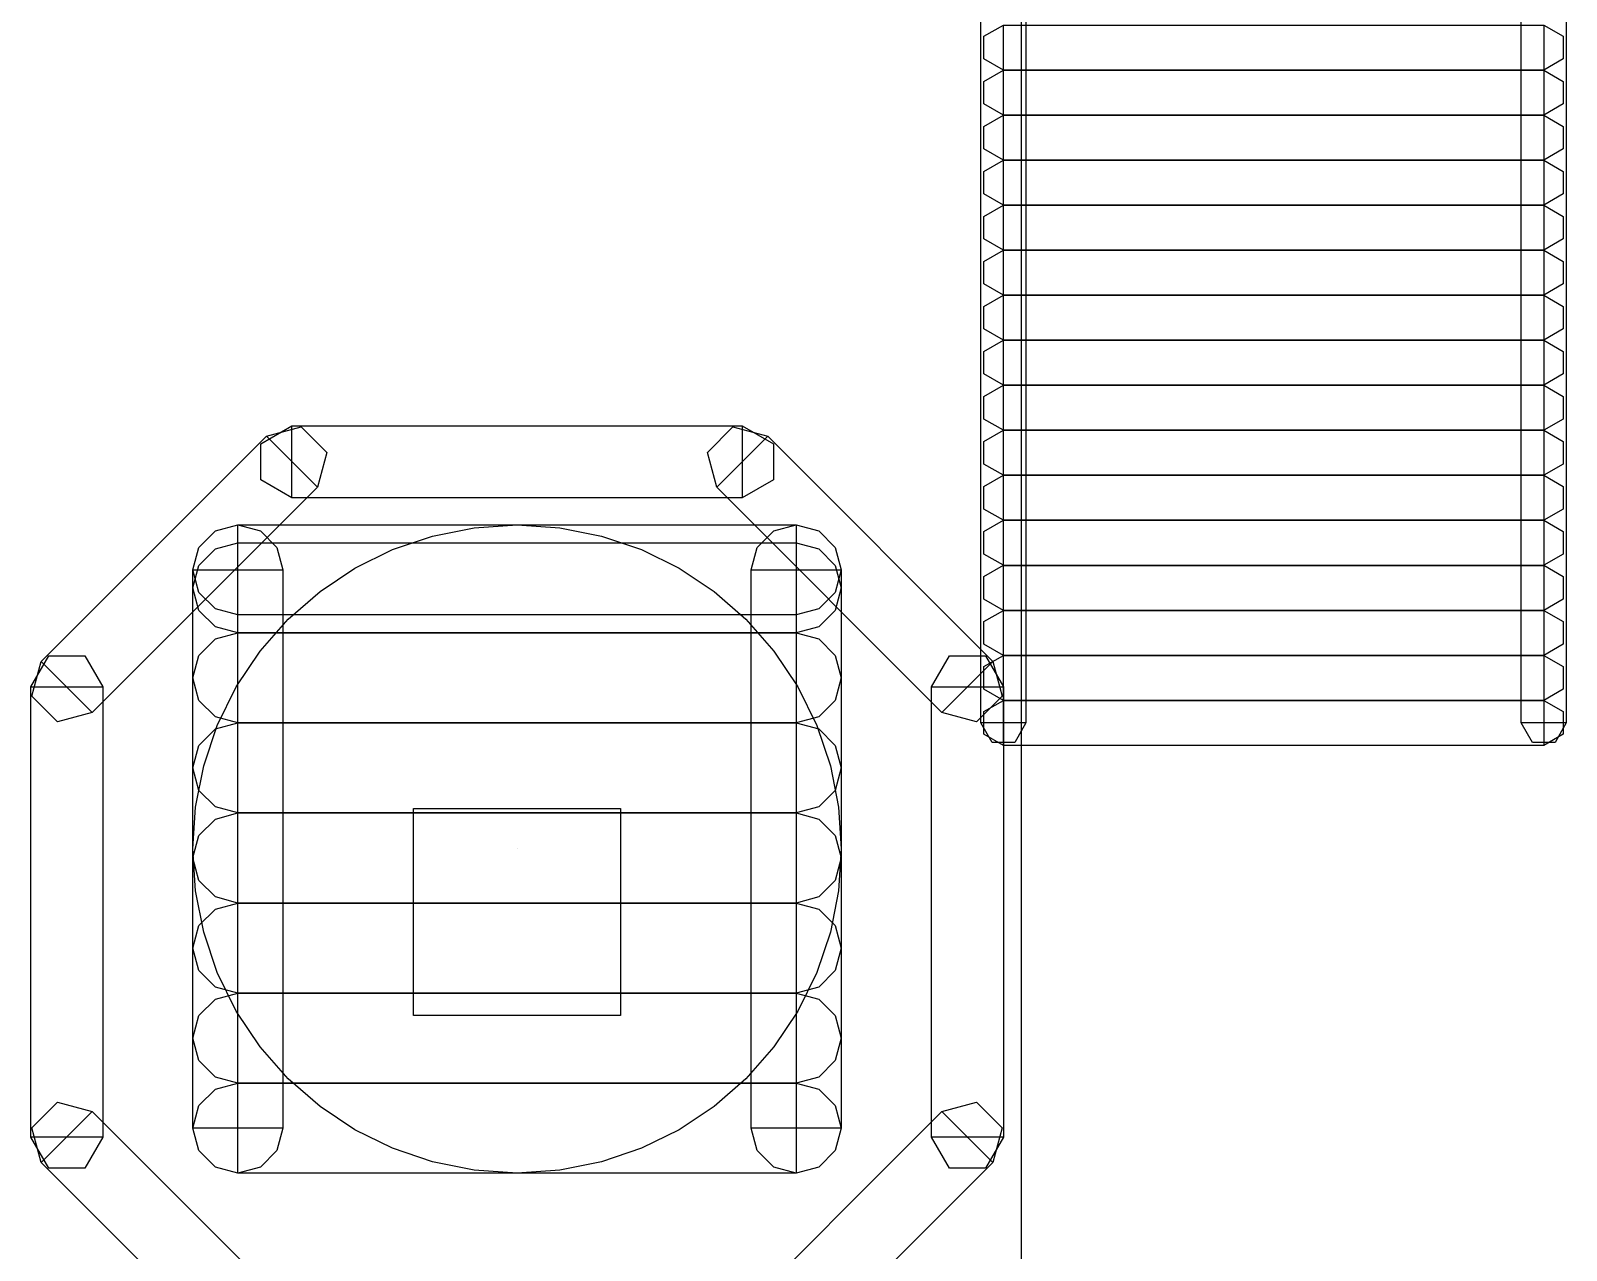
# Model space of a CAD drawing. Extents: x 92.4 to 147.7, y -28.8 to -5.5.
# Drawn here: x 135.671 to 140.002, y -18.761 to -15.321 of the extents above; entities that cross this region are included whole.
import ezdxf

# ---------------------------------------------------------------- set-up
doc = ezdxf.new("R2010")
doc.units = 0
doc.layers.add('LAYER_1', color=7, linetype='CONTINUOUS')

msp = doc.modelspace()

# ---------------------------------------------------------------- linework, layer by layer
at = {"layer": 'LAYER_1'}
for points in [[(138.4653, -28.8307), (138.4653, -5.4627)], [(137.0429, -18.5436), (136.9218, -18.5356), (136.8043, -18.512), (136.6918, -18.4736), (136.5857, -18.4211), (136.4872, -18.3554), (136.3977, -18.2772), (136.3185, -18.1873), (136.251, -18.0864), (136.1974, -17.9775), (136.1591, -17.864), (136.1361, -17.7474), (136.1285, -17.6293), (136.1361, -17.5111), (136.1591, -17.3945), (136.1974, -17.281), (136.251, -17.1721), (136.3185, -17.0712), (136.3977, -16.9813), (136.4872, -16.9031), (136.5857, -16.8374), (136.6918, -16.7849), (136.8043, -16.7465), (136.9218, -16.7229), (137.0429, -16.7149)], [(137.0429, -18.5436), (136.9218, -18.5356), (136.8043, -18.512), (136.6918, -18.4736), (136.5857, -18.4211), (136.4872, -18.3554), (136.3977, -18.2772), (136.3185, -18.1873), (136.251, -18.0864), (136.1974, -17.9775), (136.1591, -17.864), (136.1361, -17.7474), (136.1285, -17.6293), (136.1361, -17.5111), (136.1591, -17.3945), (136.1974, -17.281), (136.251, -17.1721), (136.3185, -17.0712), (136.3977, -16.9813), (136.4872, -16.9031), (136.5857, -16.8374), (136.6918, -16.7849), (136.8043, -16.7465), (136.9218, -16.7229), (137.0429, -16.7149)], [(137.0429, -16.7149), (137.164, -16.7229), (137.2814, -16.7465), (137.3939, -16.7849), (137.5, -16.8374), (137.5985, -16.9031), (137.688, -16.9813), (137.7672, -17.0712), (137.8347, -17.1721), (137.8883, -17.281), (137.9266, -17.3945), (137.9496, -17.5111), (137.9573, -17.6293), (137.9496, -17.7474), (137.9266, -17.864), (137.8883, -17.9775), (137.8347, -18.0864), (137.7672, -18.1873), (137.688, -18.2772), (137.5985, -18.3554), (137.5, -18.4211), (137.3939, -18.4736), (137.2814, -18.512), (137.164, -18.5356), (137.0429, -18.5436)], [(137.0429, -16.7149)], [(137.0429, -16.7149), (137.164, -16.7229), (137.2814, -16.7465), (137.3939, -16.7849), (137.5, -16.8374), (137.5985, -16.9031), (137.688, -16.9813), (137.7672, -17.0712), (137.8347, -17.1721), (137.8883, -17.281), (137.9266, -17.3945), (137.9496, -17.5111), (137.9573, -17.6293), (137.9496, -17.7474), (137.9266, -17.864), (137.8883, -17.9775), (137.8347, -18.0864), (137.7672, -18.1873), (137.688, -18.2772), (137.5985, -18.3554), (137.5, -18.4211), (137.3939, -18.4736), (137.2814, -18.512), (137.164, -18.5356), (137.0429, -18.5436)], [(137.0429, -16.7149)], [(137.0429, -17.6293), (137.0429, -17.6293), (137.0429, -17.6293), (137.0429, -17.6293), (137.0429, -17.6293), (137.0429, -17.6293), (137.0429, -17.6293)], [(137.0429, -17.6293), (137.0429, -17.6293), (137.0429, -17.6293), (137.0429, -17.6293), (137.0429, -17.6293), (137.0429, -17.6293), (137.0429, -17.6293)], [(137.0429, -17.6293), (137.0429, -17.6293), (137.0429, -17.6293), (137.0429, -17.6293), (137.0429, -17.6293), (137.0429, -17.6293), (137.0429, -17.6293)], [(137.0429, -17.6293), (137.0429, -17.6293), (137.0429, -17.6293), (137.0429, -17.6293), (137.0429, -17.6293), (137.0429, -17.6293), (137.0429, -17.6293)], [(137.0429, -18.0864)], [(137.0429, -18.0864)], [(137.0429, -18.5436)], [(137.0429, -18.5436)]]:
    msp.add_lwpolyline(points, dxfattribs=at)
at = {"layer": 'LAYER_1', "color": 53}
for points in [[(138.478, -17.2737), (138.351, -17.2737), (138.351, -7.1137), (138.478, -7.1137), (138.478, -17.2737)], [(139.875, -7.1137), (140.002, -7.1137), (140.002, -17.2737), (139.875, -17.2737), (139.875, -7.1137)], [(138.4145, -15.4321), (138.3595, -15.4004), (138.3595, -15.3369), (138.4145, -15.3051)], [(139.9385, -15.3052), (139.9385, -15.4322), (138.4145, -15.4322), (138.4145, -15.3052), (139.9385, -15.3052)], [(139.9385, -15.3051), (139.9934, -15.3369), (139.9934, -15.4004), (139.9385, -15.4321)], [(138.4145, -15.3369)], [(138.4145, -15.3686), (138.4145, -15.3686), (138.4145, -15.3686), (138.4145, -15.3686), (138.4145, -15.3686), (138.4145, -15.3686), (138.4145, -15.3686)], [(139.9385, -15.3686), (139.9385, -15.3686), (139.9385, -15.3686), (139.9385, -15.3686), (139.9385, -15.3686), (139.9385, -15.3686), (139.9385, -15.3686)], [(139.9385, -15.3687)], [(139.9385, -15.4004)], [(138.4145, -15.5591), (138.3595, -15.5274), (138.3595, -15.4639), (138.4145, -15.4321)], [(138.4145, -15.4321)], [(139.9385, -15.4322), (139.9385, -15.5592), (138.4145, -15.5592), (138.4145, -15.4322), (139.9385, -15.4322)], [(139.9385, -15.4321)], [(139.9385, -15.4321), (139.9934, -15.4639), (139.9934, -15.5274), (139.9385, -15.5591)], [(138.4145, -15.4639)], [(138.4145, -15.4956), (138.4145, -15.4956), (138.4145, -15.4956), (138.4145, -15.4956), (138.4145, -15.4956), (138.4145, -15.4956), (138.4145, -15.4956)], [(139.9385, -15.4956), (139.9385, -15.4956), (139.9385, -15.4956), (139.9385, -15.4956), (139.9385, -15.4956), (139.9385, -15.4956), (139.9385, -15.4956)], [(139.9385, -15.4957)], [(139.9385, -15.5274)], [(138.4145, -15.6862), (138.3594, -15.6544), (138.3594, -15.5909), (138.4145, -15.5591)], [(138.4145, -15.5591)], [(139.9385, -15.5592), (139.9385, -15.6862), (138.4145, -15.6862), (138.4145, -15.5592), (139.9385, -15.5592)], [(139.9385, -15.5591)], [(139.9385, -15.5591), (139.9935, -15.5909), (139.9935, -15.6544), (139.9385, -15.6862)], [(138.4145, -15.6226), (138.4144, -15.6226), (138.4144, -15.6227), (138.4145, -15.6227)], [(138.4145, -15.5909)], [(139.9385, -15.6227), (139.9385, -15.6227), (139.9385, -15.6227), (139.9385, -15.6226), (139.9385, -15.6226), (139.9385, -15.6226)], [(139.9385, -15.6227)], [(139.9385, -15.6545)], [(138.4145, -15.8131), (138.3595, -15.7814), (138.3595, -15.7179), (138.4145, -15.6861)], [(138.4145, -15.6861)], [(139.9385, -15.6862), (139.9385, -15.8132), (138.4145, -15.8132), (138.4145, -15.6862), (139.9385, -15.6862)], [(138.4145, -15.7179)], [(139.9385, -15.6861), (139.9934, -15.7179), (139.9934, -15.7814), (139.9385, -15.8131)], [(139.9385, -15.6862)], [(138.4145, -15.7496), (138.4145, -15.7496), (138.4145, -15.7496), (138.4145, -15.7496), (138.4145, -15.7496), (138.4145, -15.7496), (138.4145, -15.7496)], [(139.9385, -15.7496), (139.9385, -15.7496), (139.9385, -15.7496), (139.9385, -15.7496), (139.9385, -15.7496), (139.9385, -15.7496), (139.9385, -15.7496)], [(139.9385, -15.7497)], [(139.9385, -15.7814)], [(138.4145, -15.9401), (138.3595, -15.9084), (138.3595, -15.8449), (138.4145, -15.8131)], [(138.4145, -15.8131)], [(139.9385, -15.8132), (139.9385, -15.9402), (138.4145, -15.9402), (138.4145, -15.8132), (139.9385, -15.8132)], [(138.4145, -15.8449)], [(139.9385, -15.8131)], [(139.9385, -15.8131), (139.9934, -15.8449), (139.9934, -15.9084), (139.9385, -15.9401)], [(138.4145, -15.8766), (138.4145, -15.8766), (138.4145, -15.8766), (138.4145, -15.8766), (138.4145, -15.8766), (138.4145, -15.8766), (138.4145, -15.8766)], [(139.9385, -15.8766), (139.9385, -15.8766), (139.9385, -15.8766), (139.9385, -15.8766), (139.9385, -15.8766), (139.9385, -15.8766), (139.9385, -15.8766)], [(139.9385, -15.8767)], [(139.9385, -15.9084)], [(138.4145, -16.0672), (138.3594, -16.0354), (138.3594, -15.9719), (138.4145, -15.9401)], [(138.4145, -15.9401)], [(139.9385, -15.9402), (139.9385, -16.0672), (138.4145, -16.0672), (138.4145, -15.9402), (139.9385, -15.9402)], [(138.4145, -15.9719)], [(139.9385, -15.9401)], [(139.9385, -15.9401), (139.9935, -15.9719), (139.9935, -16.0354), (139.9385, -16.0672)], [(138.4145, -16.0036), (138.4144, -16.0036), (138.4144, -16.0037), (138.4145, -16.0037)], [(139.9385, -16.0037), (139.9385, -16.0037), (139.9385, -16.0037), (139.9385, -16.0036), (139.9385, -16.0036), (139.9385, -16.0036)], [(139.9385, -16.0037)], [(139.9385, -16.0355)], [(138.4145, -16.1941), (138.3595, -16.1624), (138.3595, -16.0989), (138.4145, -16.0671)], [(138.4145, -16.0671)], [(139.9385, -16.0672), (139.9385, -16.1942), (138.4145, -16.1942), (138.4145, -16.0672), (139.9385, -16.0672)], [(138.4145, -16.0989)], [(139.9385, -16.0671), (139.9934, -16.0989), (139.9934, -16.1624), (139.9385, -16.1941)], [(139.9385, -16.0672)], [(138.4145, -16.1306), (138.4145, -16.1306), (138.4145, -16.1306), (138.4145, -16.1306), (138.4145, -16.1306), (138.4145, -16.1306), (138.4145, -16.1306)], [(139.9385, -16.1306), (139.9385, -16.1306), (139.9385, -16.1306), (139.9385, -16.1306), (139.9385, -16.1306), (139.9385, -16.1306), (139.9385, -16.1306)], [(139.9385, -16.1307)], [(138.4145, -16.3212), (138.3594, -16.2894), (138.3594, -16.2259), (138.4145, -16.1941)], [(138.4145, -16.1941)], [(139.9385, -16.1942), (139.9385, -16.3212), (138.4145, -16.3212), (138.4145, -16.1942), (139.9385, -16.1942)], [(139.9385, -16.1624)], [(139.9385, -16.1941)], [(139.9385, -16.1941), (139.9935, -16.2259), (139.9935, -16.2894), (139.9385, -16.3212)], [(138.4145, -16.2259)], [(138.4145, -16.2576), (138.4144, -16.2576), (138.4144, -16.2577), (138.4145, -16.2577)], [(139.9385, -16.2577), (139.9385, -16.2577), (139.9385, -16.2577), (139.9385, -16.2576), (139.9385, -16.2576), (139.9385, -16.2576)], [(139.9385, -16.2577)], [(138.4145, -16.4482), (138.3594, -16.4164), (138.3594, -16.3529), (138.4145, -16.3211)], [(138.4145, -16.3211)], [(139.9385, -16.3212), (139.9385, -16.4482), (138.4145, -16.4482), (138.4145, -16.3212), (139.9385, -16.3212)], [(139.9385, -16.2895)], [(139.9385, -16.3211), (139.9935, -16.3529), (139.9935, -16.4164), (139.9385, -16.4482)], [(139.9385, -16.3212)], [(138.4145, -16.3529)], [(138.4145, -16.3846), (138.4144, -16.3846), (138.4144, -16.3847), (138.4145, -16.3847)], [(139.9385, -16.3847), (139.9385, -16.3847), (139.9385, -16.3847), (139.9385, -16.3846), (139.9385, -16.3846), (139.9385, -16.3846)], [(139.9385, -16.3847)], [(136.4079, -16.6387), (136.3199, -16.5879), (136.3199, -16.4863), (136.4079, -16.4355)], [(136.336, -16.4652), (136.4341, -16.4389), (136.506, -16.5108), (136.4797, -16.6089)], [(137.6779, -16.4355), (137.6779, -16.6387), (136.4079, -16.6387), (136.4079, -16.4355), (137.6779, -16.4355)], [(136.4079, -16.4355)], [(137.606, -16.6089), (137.5797, -16.5108), (137.6516, -16.4389), (137.7497, -16.4652)], [(137.6779, -16.4355), (137.7658, -16.4863), (137.7658, -16.5879), (137.6779, -16.6387)], [(138.4145, -16.5751), (138.3595, -16.5434), (138.3595, -16.4799), (138.4145, -16.4481)], [(138.4145, -16.4481)], [(139.9385, -16.4482), (139.9385, -16.5752), (138.4145, -16.5752), (138.4145, -16.4482), (139.9385, -16.4482)], [(139.9385, -16.4165)], [(139.9385, -16.4481), (139.9934, -16.4799), (139.9934, -16.5434), (139.9385, -16.5751)], [(139.9385, -16.4482)], [(136.336, -16.4652), (136.4797, -16.6089), (135.8447, -17.2439), (135.701, -17.1002), (136.336, -16.4652)], [(136.4079, -16.4863)], [(138.3847, -17.1002), (138.241, -17.2439), (137.606, -16.6089), (137.7497, -16.4652), (138.3847, -17.1002)], [(137.7497, -16.4652)], [(138.4145, -16.4799)], [(136.4078, -16.537), (136.4078, -16.5371), (136.4078, -16.5371), (136.4078, -16.5371), (136.4079, -16.5371)], [(136.4079, -16.5371)], [(136.4079, -16.5371), (136.4079, -16.5371), (136.4079, -16.5371), (136.4079, -16.5371), (136.4079, -16.5371), (136.4079, -16.5371), (136.4079, -16.5371)], [(137.6778, -16.5371), (137.6779, -16.5371), (137.6779, -16.5371), (137.6779, -16.5371), (137.6779, -16.537)], [(137.6779, -16.5371)], [(137.6779, -16.5371), (137.6779, -16.5371), (137.6779, -16.5371), (137.6779, -16.5371), (137.6779, -16.5371), (137.6779, -16.5371), (137.6779, -16.5371)], [(137.7138, -16.5012)], [(138.4145, -16.5116), (138.4145, -16.5116), (138.4145, -16.5116), (138.4145, -16.5116), (138.4145, -16.5116), (138.4145, -16.5116), (138.4145, -16.5116)], [(139.9385, -16.5116), (139.9385, -16.5116), (139.9385, -16.5116), (139.9385, -16.5116), (139.9385, -16.5116), (139.9385, -16.5116), (139.9385, -16.5116)], [(139.9385, -16.5117)], [(136.4438, -16.573)], [(138.4145, -16.7022), (138.3594, -16.6704), (138.3594, -16.6069), (138.4145, -16.5751)], [(138.4145, -16.5751)], [(139.9385, -16.5752), (139.9385, -16.7022), (138.4145, -16.7022), (138.4145, -16.5752), (139.9385, -16.5752)], [(139.9385, -16.5434)], [(139.9385, -16.5751)], [(139.9385, -16.5751), (139.9935, -16.6069), (139.9935, -16.6704), (139.9385, -16.7022)], [(136.4797, -16.6089)], [(137.6779, -16.5879)], [(138.4145, -16.6069)], [(137.6779, -16.6387)], [(138.4145, -16.6386), (138.4144, -16.6386), (138.4144, -16.6387), (138.4145, -16.6387)], [(139.9385, -16.6387), (139.9385, -16.6387), (139.9385, -16.6387), (139.9385, -16.6386), (139.9385, -16.6386), (139.9385, -16.6386)], [(139.9385, -16.6387)], [(139.9385, -16.6705)], [(138.4145, -16.8291), (138.3595, -16.7974), (138.3595, -16.7339), (138.4145, -16.7021)], [(138.4145, -16.7021)], [(139.9385, -16.7022), (139.9385, -16.8292), (138.4145, -16.8292), (138.4145, -16.7022), (139.9385, -16.7022)], [(139.9385, -16.7021), (139.9934, -16.7339), (139.9934, -16.7974), (139.9385, -16.8291)], [(139.9385, -16.7022)], [(138.4145, -16.7339)], [(138.4145, -16.7656), (138.4145, -16.7656), (138.4145, -16.7656), (138.4145, -16.7656), (138.4145, -16.7656), (138.4145, -16.7656), (138.4145, -16.7656)], [(139.9385, -16.7656), (139.9385, -16.7656), (139.9385, -16.7656), (139.9385, -16.7656), (139.9385, -16.7656), (139.9385, -16.7656), (139.9385, -16.7656)], [(139.9385, -16.7657)], [(139.9385, -16.7974)], [(138.4145, -16.9562), (138.3594, -16.9244), (138.3594, -16.8609), (138.4145, -16.8291)], [(138.4145, -16.8291)], [(139.9385, -16.8292), (139.9385, -16.9562), (138.4145, -16.9562), (138.4145, -16.8292), (139.9385, -16.8292)], [(139.9385, -16.8291)], [(139.9385, -16.8291), (139.9935, -16.8609), (139.9935, -16.9244), (139.9385, -16.9562)], [(138.4145, -16.8609)], [(138.4145, -16.8926), (138.4144, -16.8926), (138.4144, -16.8927), (138.4145, -16.8927)], [(139.9385, -16.8927), (139.9385, -16.8927), (139.9385, -16.8927), (139.9385, -16.8926), (139.9385, -16.8926), (139.9385, -16.8926)], [(139.9385, -16.8927)], [(139.9385, -16.9245)], [(138.4145, -17.0832), (138.3594, -17.0514), (138.3594, -16.9879), (138.4145, -16.9561)], [(138.4145, -16.9561)], [(139.9385, -16.9562), (139.9385, -17.0832), (138.4145, -17.0832), (138.4145, -16.9562), (139.9385, -16.9562)], [(139.9385, -16.9561), (139.9935, -16.9879), (139.9935, -17.0514), (139.9385, -17.0832)], [(139.9385, -16.9562)], [(138.4145, -17.0196), (138.4144, -17.0196), (138.4144, -17.0197), (138.4145, -17.0197)], [(138.4145, -16.9879)], [(139.9385, -17.0197), (139.9385, -17.0197), (139.9385, -17.0197), (139.9385, -17.0196), (139.9385, -17.0196), (139.9385, -17.0196)], [(139.9385, -17.0197)], [(139.9385, -17.0515)], [(135.6713, -17.1721), (135.7221, -17.0841), (135.8237, -17.0841), (135.8745, -17.1721)], [(135.8447, -17.2439), (135.7466, -17.2702), (135.6747, -17.1983), (135.701, -17.1002)], [(135.701, -17.1002)], [(138.2113, -17.1721), (138.2621, -17.0841), (138.3637, -17.0841), (138.4145, -17.1721)], [(138.3847, -17.1002), (138.411, -17.1983), (138.3391, -17.2702), (138.241, -17.2439)], [(138.4145, -17.2101), (138.3595, -17.1784), (138.3595, -17.1149), (138.4145, -17.0831)], [(138.4145, -17.0831)], [(139.9385, -17.0832), (139.9385, -17.2102), (138.4145, -17.2102), (138.4145, -17.0832), (139.9385, -17.0832)], [(139.9385, -17.0831), (139.9934, -17.1149), (139.9934, -17.1784), (139.9385, -17.2101)], [(139.9385, -17.0832)], [(135.737, -17.1362)], [(138.4145, -17.1149)], [(138.4145, -17.1466), (138.4145, -17.1466), (138.4145, -17.1466), (138.4145, -17.1466), (138.4145, -17.1466), (138.4145, -17.1466), (138.4145, -17.1466)], [(139.9385, -17.1466), (139.9385, -17.1466), (139.9385, -17.1466), (139.9385, -17.1466), (139.9385, -17.1466), (139.9385, -17.1466), (139.9385, -17.1466)], [(139.9385, -17.1467)], [(135.8745, -18.4421), (135.6713, -18.4421), (135.6713, -17.1721), (135.8745, -17.1721), (135.8745, -18.4421)], [(135.7729, -17.1721), (135.7729, -17.172), (135.7729, -17.172), (135.7729, -17.172), (135.7728, -17.172)], [(135.7729, -17.1721), (135.7729, -17.1721), (135.7729, -17.1721), (135.7729, -17.1721), (135.7729, -17.1721), (135.7729, -17.1721), (135.7729, -17.1721)], [(135.8237, -17.1721)], [(135.8745, -17.1721)], [(138.2113, -17.1721), (138.4145, -17.1721), (138.4145, -18.4421), (138.2113, -18.4421), (138.2113, -17.1721)], [(138.3129, -17.172), (138.3128, -17.172), (138.3128, -17.172), (138.3128, -17.172), (138.3128, -17.1721)], [(138.3129, -17.1721)], [(138.3129, -17.1721), (138.3129, -17.1721), (138.3129, -17.1721), (138.3129, -17.1721), (138.3129, -17.1721), (138.3129, -17.1721), (138.3129, -17.1721)], [(138.3129, -17.1721)], [(138.3637, -17.1721)], [(138.4145, -17.1721)], [(139.9385, -17.1784)], [(138.277, -17.208)], [(138.4145, -17.3372), (138.3594, -17.3054), (138.3594, -17.2419), (138.4145, -17.2101)], [(138.4145, -17.2101)], [(139.9385, -17.2102), (139.9385, -17.3372), (138.4145, -17.3372), (138.4145, -17.2102), (139.9385, -17.2102)], [(139.9385, -17.2101), (139.9935, -17.2419), (139.9935, -17.3054), (139.9385, -17.3372)], [(139.9385, -17.2101)], [(138.241, -17.2439)], [(138.351, -17.2737)], [(138.478, -17.2737), (138.4463, -17.3286), (138.3828, -17.3286), (138.351, -17.2737)], [(138.3828, -17.2737)], [(138.4145, -17.2736), (138.4144, -17.2736), (138.4144, -17.2737), (138.4145, -17.2737)], [(138.4145, -17.2419)], [(138.4145, -17.2737)], [(138.4145, -17.2737), (138.4145, -17.2737), (138.4145, -17.2737), (138.4145, -17.2737), (138.4145, -17.2737), (138.4145, -17.2737), (138.4145, -17.2737)], [(139.8749, -17.2737)], [(140.002, -17.2737), (139.9702, -17.3287), (139.9067, -17.3287), (139.8749, -17.2737)], [(139.9067, -17.2737)], [(139.9384, -17.2737), (139.9384, -17.2737), (139.9384, -17.2737), (139.9385, -17.2737), (139.9385, -17.2737), (139.9385, -17.2737)], [(139.9385, -17.2737), (139.9385, -17.2737), (139.9385, -17.2737), (139.9385, -17.2736), (139.9385, -17.2736), (139.9385, -17.2736)], [(139.9385, -17.2737)], [(139.9385, -17.3055)], [(139.9385, -17.3372)], [(135.701, -18.5139), (135.6747, -18.4158), (135.7466, -18.3439), (135.8447, -18.3702)], [(138.241, -18.3702), (138.3391, -18.3439), (138.411, -18.4158), (138.3847, -18.5139)], [(136.4797, -19.0052), (136.336, -19.1489), (135.701, -18.5139), (135.8447, -18.3702), (136.4797, -19.0052)], [(135.8447, -18.3702)], [(138.241, -18.3702), (138.3847, -18.5139), (137.7497, -19.1489), (137.606, -19.0052), (138.241, -18.3702)], [(135.6713, -18.4421)], [(135.8745, -18.4421), (135.8237, -18.53), (135.7221, -18.53), (135.6713, -18.4421)], [(135.7221, -18.4421)], [(135.7728, -18.4421), (135.7729, -18.4421), (135.7729, -18.4421), (135.7729, -18.4421), (135.7729, -18.442)], [(135.7729, -18.4421)], [(135.7729, -18.4421), (135.7729, -18.4421), (135.7729, -18.4421), (135.7729, -18.4421), (135.7729, -18.4421), (135.7729, -18.4421), (135.7729, -18.4421)], [(135.8088, -18.4062)], [(138.2113, -18.4421)], [(138.4145, -18.4421), (138.3637, -18.53), (138.2621, -18.53), (138.2113, -18.4421)], [(138.2621, -18.4421)], [(138.3128, -18.442), (138.3128, -18.4421), (138.3128, -18.4421), (138.3128, -18.4421), (138.3129, -18.4421)], [(138.3129, -18.4421), (138.3129, -18.4421), (138.3129, -18.4421), (138.3129, -18.4421), (138.3129, -18.4421), (138.3129, -18.4421), (138.3129, -18.4421)], [(138.3129, -18.4421)], [(138.3488, -18.478)], [(138.3847, -18.5139)]]:
    msp.add_lwpolyline(points, dxfattribs=at)
at = {"layer": 'LAYER_1', "color": 82}
for points in [[(136.1285, -16.8419), (136.1455, -16.7784), (136.192, -16.7319), (136.2555, -16.7149), (136.319, -16.7319), (136.3655, -16.7784), (136.3825, -16.8419)], [(136.2555, -16.9689), (136.192, -16.9519), (136.1455, -16.9054), (136.1285, -16.8419), (136.1455, -16.7784), (136.192, -16.7319), (136.2555, -16.7149)], [(136.2555, -16.9689), (136.192, -16.9519), (136.1455, -16.9054), (136.1285, -16.8419), (136.1455, -16.7784), (136.192, -16.7319), (136.2555, -16.7149)], [(136.1285, -16.8419), (136.1455, -16.7784), (136.192, -16.7319), (136.2555, -16.7149), (136.319, -16.7319), (136.3655, -16.7784), (136.3825, -16.8419)], [(136.2555, -16.9689), (136.2555, -16.7149), (137.8303, -16.7149), (137.8303, -16.9689), (136.2555, -16.9689)], [(136.2555, -16.7149)], [(137.8303, -16.7149), (137.8303, -16.9689), (136.2555, -16.9689), (136.2555, -16.7149), (137.8303, -16.7149)], [(136.2555, -16.7149)], [(137.7033, -16.8419), (137.7203, -16.7784), (137.7668, -16.7319), (137.8303, -16.7149), (137.8938, -16.7319), (137.9403, -16.7784), (137.9573, -16.8419)], [(137.7033, -16.8419), (137.7203, -16.7784), (137.7668, -16.7319), (137.8303, -16.7149), (137.8938, -16.7319), (137.9403, -16.7784), (137.9573, -16.8419)], [(137.8303, -16.7149), (137.8937, -16.7319), (137.9402, -16.7784), (137.9572, -16.8419), (137.9402, -16.9054), (137.8937, -16.9519), (137.8303, -16.9689)], [(137.8303, -16.7149), (137.8937, -16.7319), (137.9402, -16.7784), (137.9572, -16.8419), (137.9402, -16.9054), (137.8937, -16.9519), (137.8303, -16.9689)], [(136.2555, -17.0197), (136.192, -17.0027), (136.1455, -16.9562), (136.1285, -16.8927), (136.1455, -16.8292), (136.192, -16.7827), (136.2555, -16.7657)], [(136.2555, -17.0197), (136.192, -17.0027), (136.1455, -16.9562), (136.1285, -16.8927), (136.1455, -16.8292), (136.192, -16.7827), (136.2555, -16.7657)], [(136.2555, -17.0197), (136.2555, -16.7657), (137.8303, -16.7657), (137.8303, -17.0197), (136.2555, -17.0197)], [(136.2555, -16.7657)], [(136.2555, -17.0197), (136.2555, -16.7657), (137.8303, -16.7657), (137.8303, -17.0197), (136.2555, -17.0197)], [(136.2555, -16.7657)], [(136.2555, -16.7784)], [(136.2555, -16.7784)], [(137.8303, -16.7657), (137.8937, -16.7827), (137.9402, -16.8292), (137.9572, -16.8927), (137.9402, -16.9562), (137.8937, -17.0027), (137.8303, -17.0197)], [(137.8303, -16.7657), (137.8937, -16.7827), (137.9402, -16.8292), (137.9572, -16.8927), (137.9402, -16.9562), (137.8937, -17.0027), (137.8303, -17.0197)], [(136.3825, -18.4167), (136.1285, -18.4167), (136.1285, -16.8419), (136.3825, -16.8419), (136.3825, -18.4167)], [(136.1285, -16.8419), (136.3825, -16.8419), (136.3825, -18.4167), (136.1285, -18.4167), (136.1285, -16.8419)], [(136.2555, -16.8292)], [(136.2555, -16.8292)], [(136.2555, -16.8419), (136.2555, -16.8419), (136.2555, -16.8419), (136.2555, -16.8419), (136.2555, -16.8419), (136.2555, -16.8419), (136.2555, -16.8419)], [(136.2555, -16.8419)], [(136.2555, -16.8419), (136.2555, -16.8419), (136.2555, -16.8419), (136.2555, -16.8419), (136.2555, -16.8419), (136.2555, -16.8419), (136.2555, -16.8419)], [(136.2555, -16.8419), (136.2555, -16.8419), (136.2555, -16.8419), (136.2555, -16.8419), (136.2555, -16.8419), (136.2555, -16.8419), (136.2555, -16.8419)], [(136.2555, -16.8419)], [(136.2555, -16.8419), (136.2555, -16.8419), (136.2555, -16.8419), (136.2555, -16.8419), (136.2555, -16.8419), (136.2555, -16.8419), (136.2555, -16.8419)], [(136.319, -16.8419)], [(136.319, -16.8419)], [(136.3825, -16.8419)], [(136.3825, -16.8419)], [(137.7033, -16.8419), (137.9573, -16.8419), (137.9573, -18.4167), (137.7033, -18.4167), (137.7033, -16.8419)], [(137.9573, -18.4167), (137.7033, -18.4167), (137.7033, -16.8419), (137.9573, -16.8419), (137.9573, -18.4167)], [(137.8303, -16.8419), (137.8303, -16.8419), (137.8303, -16.8419), (137.8303, -16.8419), (137.8303, -16.8419), (137.8303, -16.8419), (137.8303, -16.8419)], [(137.8303, -16.8419)], [(137.8303, -16.8419), (137.8303, -16.8419), (137.8303, -16.8419), (137.8303, -16.8419), (137.8303, -16.8419), (137.8303, -16.8419), (137.8303, -16.8419)], [(137.8303, -16.8419), (137.8303, -16.8419), (137.8303, -16.8419), (137.8303, -16.8419), (137.8303, -16.8419), (137.8303, -16.8419), (137.8303, -16.8419)], [(137.8303, -16.8419)], [(137.8303, -16.8419), (137.8303, -16.8419), (137.8303, -16.8419), (137.8303, -16.8419), (137.8303, -16.8419), (137.8303, -16.8419), (137.8303, -16.8419)], [(137.8938, -16.8419)], [(137.8938, -16.8419)], [(137.9573, -16.8419)], [(137.9573, -16.8419)], [(136.2555, -16.8927)], [(136.2555, -16.8927), (136.2555, -16.8927), (136.2555, -16.8927), (136.2555, -16.8927), (136.2555, -16.8927), (136.2555, -16.8927), (136.2555, -16.8927)], [(136.2555, -16.8927)], [(136.2555, -16.8927), (136.2555, -16.8927), (136.2555, -16.8927), (136.2555, -16.8927), (136.2555, -16.8927), (136.2555, -16.8927), (136.2555, -16.8927)], [(137.8303, -16.8927), (137.8303, -16.8927), (137.8303, -16.8927), (137.8303, -16.8927), (137.8303, -16.8927), (137.8303, -16.8927), (137.8303, -16.8927)], [(137.8303, -16.8927), (137.8303, -16.8927), (137.8303, -16.8927), (137.8303, -16.8927), (137.8303, -16.8927), (137.8303, -16.8927), (137.8303, -16.8927)], [(137.8303, -16.9054)], [(137.8303, -16.9054)], [(137.8303, -16.9562)], [(137.8303, -16.9562)], [(137.8303, -16.9689)], [(137.8303, -16.9689)], [(136.2555, -17.2737), (136.192, -17.2567), (136.1455, -17.2102), (136.1285, -17.1467), (136.1455, -17.0832), (136.192, -17.0367), (136.2555, -17.0197)], [(136.2555, -17.2737), (136.192, -17.2567), (136.1455, -17.2102), (136.1285, -17.1467), (136.1455, -17.0832), (136.192, -17.0367), (136.2555, -17.0197)], [(136.2555, -17.2737), (136.2555, -17.0197), (137.8303, -17.0197), (137.8303, -17.2737), (136.2555, -17.2737)], [(136.2555, -17.0197)], [(136.2555, -17.2737), (136.2555, -17.0197), (137.8303, -17.0197), (137.8303, -17.2737), (136.2555, -17.2737)], [(136.2555, -17.0197)], [(137.8303, -17.0197), (137.8937, -17.0367), (137.9402, -17.0832), (137.9572, -17.1467), (137.9402, -17.2102), (137.8937, -17.2567), (137.8303, -17.2737)], [(137.8303, -17.0197)], [(137.8303, -17.0197), (137.8937, -17.0367), (137.9402, -17.0832), (137.9572, -17.1467), (137.9402, -17.2102), (137.8937, -17.2567), (137.8303, -17.2737)], [(137.8303, -17.0197)], [(136.2555, -17.0832)], [(136.2555, -17.0832)], [(136.2555, -17.1467)], [(136.2555, -17.1467), (136.2555, -17.1467), (136.2555, -17.1467), (136.2555, -17.1467), (136.2555, -17.1467), (136.2555, -17.1467), (136.2555, -17.1467)], [(136.2555, -17.1467)], [(136.2555, -17.1467), (136.2555, -17.1467), (136.2555, -17.1467), (136.2555, -17.1467), (136.2555, -17.1467), (136.2555, -17.1467), (136.2555, -17.1467)], [(137.8303, -17.1467), (137.8303, -17.1467), (137.8303, -17.1467), (137.8303, -17.1467), (137.8303, -17.1467), (137.8303, -17.1467), (137.8303, -17.1467)], [(137.8303, -17.1467), (137.8303, -17.1467), (137.8303, -17.1467), (137.8303, -17.1467), (137.8303, -17.1467), (137.8303, -17.1467), (137.8303, -17.1467)], [(137.8303, -17.2102)], [(137.8303, -17.2102)], [(136.2555, -17.5277), (136.192, -17.5107), (136.1455, -17.4642), (136.1285, -17.4007), (136.1455, -17.3372), (136.192, -17.2907), (136.2555, -17.2737)], [(136.2555, -17.5277), (136.192, -17.5107), (136.1455, -17.4642), (136.1285, -17.4007), (136.1455, -17.3372), (136.192, -17.2907), (136.2555, -17.2737)], [(136.2555, -17.5277), (136.2555, -17.2737), (137.8303, -17.2737), (137.8303, -17.5277), (136.2555, -17.5277)], [(136.2555, -17.2737)], [(136.2555, -17.5277), (136.2555, -17.2737), (137.8303, -17.2737), (137.8303, -17.5277), (136.2555, -17.5277)], [(136.2555, -17.2737)], [(137.8303, -17.2737), (137.8937, -17.2907), (137.9402, -17.3372), (137.9572, -17.4007), (137.9402, -17.4642), (137.8937, -17.5107), (137.8303, -17.5277)], [(137.8303, -17.2737)], [(137.8303, -17.2737), (137.8937, -17.2907), (137.9402, -17.3372), (137.9572, -17.4007), (137.9402, -17.4642), (137.8937, -17.5107), (137.8303, -17.5277)], [(137.8303, -17.2737)], [(136.2555, -17.3372)], [(136.2555, -17.3372)], [(136.2555, -17.4007)], [(136.2555, -17.4007), (136.2555, -17.4007), (136.2555, -17.4007), (136.2555, -17.4007), (136.2555, -17.4007), (136.2555, -17.4007), (136.2555, -17.4007)], [(136.2555, -17.4007)], [(136.2555, -17.4007), (136.2555, -17.4007), (136.2555, -17.4007), (136.2555, -17.4007), (136.2555, -17.4007), (136.2555, -17.4007), (136.2555, -17.4007)], [(137.8303, -17.4007), (137.8303, -17.4007), (137.8303, -17.4007), (137.8303, -17.4007), (137.8303, -17.4007), (137.8303, -17.4007), (137.8303, -17.4007)], [(137.8303, -17.4007), (137.8303, -17.4007), (137.8303, -17.4007), (137.8303, -17.4007), (137.8303, -17.4007), (137.8303, -17.4007), (137.8303, -17.4007)], [(137.8303, -17.4642)], [(137.8303, -17.4642)], [(136.2555, -17.7817), (136.192, -17.7647), (136.1455, -17.7182), (136.1285, -17.6547), (136.1455, -17.5912), (136.192, -17.5447), (136.2555, -17.5277)], [(136.2555, -17.7817), (136.192, -17.7647), (136.1455, -17.7182), (136.1285, -17.6547), (136.1455, -17.5912), (136.192, -17.5447), (136.2555, -17.5277)], [(136.2555, -17.7817), (136.2555, -17.5277), (137.8303, -17.5277), (137.8303, -17.7817), (136.2555, -17.7817)], [(136.2555, -17.5277)], [(136.2555, -17.7817), (136.2555, -17.5277), (137.8303, -17.5277), (137.8303, -17.7817), (136.2555, -17.7817)], [(136.2555, -17.5277)], [(137.8303, -17.5277), (137.8937, -17.5447), (137.9402, -17.5912), (137.9572, -17.6547), (137.9402, -17.7182), (137.8937, -17.7647), (137.8303, -17.7817)], [(137.8303, -17.5277)], [(137.8303, -17.5277), (137.8937, -17.5447), (137.9402, -17.5912), (137.9572, -17.6547), (137.9402, -17.7182), (137.8937, -17.7647), (137.8303, -17.7817)], [(137.8303, -17.5277)], [(136.2555, -17.5912)], [(136.2555, -17.5912)], [(136.2555, -17.6547)], [(136.2555, -17.6547), (136.2555, -17.6547), (136.2555, -17.6547), (136.2555, -17.6547), (136.2555, -17.6547), (136.2555, -17.6547), (136.2555, -17.6547)], [(136.2555, -17.6547)], [(136.2555, -17.6547), (136.2555, -17.6547), (136.2555, -17.6547), (136.2555, -17.6547), (136.2555, -17.6547), (136.2555, -17.6547), (136.2555, -17.6547)], [(137.8303, -17.6547), (137.8303, -17.6547), (137.8303, -17.6547), (137.8303, -17.6547), (137.8303, -17.6547), (137.8303, -17.6547), (137.8303, -17.6547)], [(137.8303, -17.6547), (137.8303, -17.6547), (137.8303, -17.6547), (137.8303, -17.6547), (137.8303, -17.6547), (137.8303, -17.6547), (137.8303, -17.6547)], [(137.8303, -17.7182)], [(137.8303, -17.7182)], [(136.2555, -18.0357), (136.192, -18.0187), (136.1455, -17.9722), (136.1285, -17.9087), (136.1455, -17.8452), (136.192, -17.7987), (136.2555, -17.7817)], [(136.2555, -18.0357), (136.192, -18.0187), (136.1455, -17.9722), (136.1285, -17.9087), (136.1455, -17.8452), (136.192, -17.7987), (136.2555, -17.7817)], [(136.2555, -18.0357), (136.2555, -17.7817), (137.8303, -17.7817), (137.8303, -18.0357), (136.2555, -18.0357)], [(136.2555, -17.7817)], [(136.2555, -18.0357), (136.2555, -17.7817), (137.8303, -17.7817), (137.8303, -18.0357), (136.2555, -18.0357)], [(136.2555, -17.7817)], [(137.8303, -17.7817), (137.8937, -17.7987), (137.9402, -17.8452), (137.9572, -17.9087), (137.9402, -17.9722), (137.8937, -18.0187), (137.8303, -18.0357)], [(137.8303, -17.7817)], [(137.8303, -17.7817), (137.8937, -17.7987), (137.9402, -17.8452), (137.9572, -17.9087), (137.9402, -17.9722), (137.8937, -18.0187), (137.8303, -18.0357)], [(137.8303, -17.7817)], [(136.2555, -17.8452)], [(136.2555, -17.8452)], [(136.2555, -17.9087)], [(136.2555, -17.9087), (136.2555, -17.9087), (136.2555, -17.9087), (136.2555, -17.9087), (136.2555, -17.9087), (136.2555, -17.9087), (136.2555, -17.9087)], [(136.2555, -17.9087)], [(136.2555, -17.9087), (136.2555, -17.9087), (136.2555, -17.9087), (136.2555, -17.9087), (136.2555, -17.9087), (136.2555, -17.9087), (136.2555, -17.9087)], [(137.8303, -17.9087), (137.8303, -17.9087), (137.8303, -17.9087), (137.8303, -17.9087), (137.8303, -17.9087), (137.8303, -17.9087), (137.8303, -17.9087)], [(137.8303, -17.9087), (137.8303, -17.9087), (137.8303, -17.9087), (137.8303, -17.9087), (137.8303, -17.9087), (137.8303, -17.9087), (137.8303, -17.9087)], [(137.8303, -17.9722)], [(137.8303, -17.9722)], [(136.2555, -18.2897), (136.192, -18.2727), (136.1455, -18.2262), (136.1285, -18.1627), (136.1455, -18.0992), (136.192, -18.0527), (136.2555, -18.0357)], [(136.2555, -18.2897), (136.192, -18.2727), (136.1455, -18.2262), (136.1285, -18.1627), (136.1455, -18.0992), (136.192, -18.0527), (136.2555, -18.0357)], [(136.2555, -18.2897), (136.2555, -18.0357), (137.8303, -18.0357), (137.8303, -18.2897), (136.2555, -18.2897)], [(136.2555, -18.0357)], [(136.2555, -18.2897), (136.2555, -18.0357), (137.8303, -18.0357), (137.8303, -18.2897), (136.2555, -18.2897)], [(136.2555, -18.0357)], [(137.8303, -18.0357), (137.8937, -18.0527), (137.9402, -18.0992), (137.9572, -18.1627), (137.9402, -18.2262), (137.8937, -18.2727), (137.8303, -18.2897)], [(137.8303, -18.0357)], [(137.8303, -18.0357), (137.8937, -18.0527), (137.9402, -18.0992), (137.9572, -18.1627), (137.9402, -18.2262), (137.8937, -18.2727), (137.8303, -18.2897)], [(137.8303, -18.0357)], [(136.2555, -18.0992)], [(136.2555, -18.0992)], [(136.2555, -18.1627)], [(136.2555, -18.1627), (136.2555, -18.1627), (136.2555, -18.1627), (136.2555, -18.1627), (136.2555, -18.1627), (136.2555, -18.1627), (136.2555, -18.1627)], [(136.2555, -18.1627)], [(136.2555, -18.1627), (136.2555, -18.1627), (136.2555, -18.1627), (136.2555, -18.1627), (136.2555, -18.1627), (136.2555, -18.1627), (136.2555, -18.1627)], [(137.8303, -18.1627), (137.8303, -18.1627), (137.8303, -18.1627), (137.8303, -18.1627), (137.8303, -18.1627), (137.8303, -18.1627), (137.8303, -18.1627)], [(137.8303, -18.1627), (137.8303, -18.1627), (137.8303, -18.1627), (137.8303, -18.1627), (137.8303, -18.1627), (137.8303, -18.1627), (137.8303, -18.1627)], [(137.8303, -18.2262)], [(137.8303, -18.2262)], [(136.2555, -18.5437), (136.192, -18.5267), (136.1455, -18.4802), (136.1285, -18.4167), (136.1455, -18.3532), (136.192, -18.3067), (136.2555, -18.2897)], [(136.2555, -18.5437), (136.192, -18.5267), (136.1455, -18.4802), (136.1285, -18.4167), (136.1455, -18.3532), (136.192, -18.3067), (136.2555, -18.2897)], [(136.2555, -18.5437), (136.192, -18.5267), (136.1455, -18.4802), (136.1285, -18.4167), (136.1455, -18.3532), (136.192, -18.3067), (136.2555, -18.2897)], [(136.2555, -18.5437), (136.192, -18.5267), (136.1455, -18.4802), (136.1285, -18.4167), (136.1455, -18.3532), (136.192, -18.3067), (136.2555, -18.2897)], [(137.8303, -18.2897), (137.8303, -18.5437), (136.2555, -18.5437), (136.2555, -18.2897), (137.8303, -18.2897)], [(136.2555, -18.2897)], [(136.2555, -18.5437), (136.2555, -18.2897), (137.8303, -18.2897), (137.8303, -18.5437), (136.2555, -18.5437)], [(136.2555, -18.2897)], [(136.2555, -18.5437), (136.2555, -18.2897), (137.8303, -18.2897), (137.8303, -18.5437), (136.2555, -18.5437)], [(136.2555, -18.2897)], [(136.2555, -18.5437), (136.2555, -18.2897), (137.8303, -18.2897), (137.8303, -18.5437), (136.2555, -18.5437)], [(136.2555, -18.2897)], [(137.8303, -18.2897), (137.8937, -18.3067), (137.9402, -18.3532), (137.9572, -18.4167), (137.9402, -18.4802), (137.8937, -18.5267), (137.8303, -18.5437)], [(137.8303, -18.2897), (137.8937, -18.3067), (137.9402, -18.3532), (137.9572, -18.4167), (137.9402, -18.4802), (137.8937, -18.5267), (137.8303, -18.5437)], [(137.8303, -18.2897)], [(137.8303, -18.2897), (137.8937, -18.3067), (137.9402, -18.3532), (137.9572, -18.4167), (137.9402, -18.4802), (137.8937, -18.5267), (137.8303, -18.5437)], [(137.8303, -18.2897), (137.8937, -18.3067), (137.9402, -18.3532), (137.9572, -18.4167), (137.9402, -18.4802), (137.8937, -18.5267), (137.8303, -18.5437)], [(137.8303, -18.2897)], [(136.2555, -18.3532)], [(136.2555, -18.3532)], [(136.2555, -18.3532)], [(136.2555, -18.3532)], [(136.1285, -18.4167)], [(136.3825, -18.4167), (136.3655, -18.4801), (136.319, -18.5266), (136.2555, -18.5436), (136.192, -18.5266), (136.1455, -18.4801), (136.1285, -18.4167)], [(136.1285, -18.4167)], [(136.3825, -18.4167), (136.3655, -18.4801), (136.319, -18.5266), (136.2555, -18.5436), (136.192, -18.5266), (136.1455, -18.4801), (136.1285, -18.4167)], [(136.192, -18.4167)], [(136.192, -18.4167)], [(136.2555, -18.4167), (136.2555, -18.4167), (136.2555, -18.4167), (136.2555, -18.4167), (136.2555, -18.4167), (136.2555, -18.4167), (136.2555, -18.4167)], [(136.2555, -18.4167)], [(136.2555, -18.4167), (136.2555, -18.4167), (136.2555, -18.4167), (136.2555, -18.4167), (136.2555, -18.4167), (136.2555, -18.4167), (136.2555, -18.4167)], [(136.2555, -18.4167)], [(136.2555, -18.4167), (136.2555, -18.4167), (136.2555, -18.4167), (136.2555, -18.4167), (136.2555, -18.4167), (136.2555, -18.4167), (136.2555, -18.4167)], [(136.2555, -18.4167)], [(136.2555, -18.4167), (136.2555, -18.4167), (136.2555, -18.4167), (136.2555, -18.4167), (136.2555, -18.4167), (136.2555, -18.4167), (136.2555, -18.4167)], [(136.2555, -18.4167), (136.2555, -18.4167), (136.2555, -18.4167), (136.2555, -18.4167), (136.2555, -18.4167), (136.2555, -18.4167), (136.2555, -18.4167)], [(136.2555, -18.4167)], [(136.2555, -18.4167), (136.2555, -18.4167), (136.2555, -18.4167), (136.2555, -18.4167), (136.2555, -18.4167), (136.2555, -18.4167), (136.2555, -18.4167)], [(137.7033, -18.4167)], [(137.9573, -18.4167), (137.9403, -18.4801), (137.8938, -18.5266), (137.8303, -18.5436), (137.7668, -18.5266), (137.7203, -18.4801), (137.7033, -18.4167)], [(137.7033, -18.4167)], [(137.9573, -18.4167), (137.9403, -18.4801), (137.8938, -18.5266), (137.8303, -18.5436), (137.7668, -18.5266), (137.7203, -18.4801), (137.7033, -18.4167)], [(137.7668, -18.4167)], [(137.7668, -18.4167)], [(137.8303, -18.4167)], [(137.8303, -18.4167), (137.8303, -18.4167), (137.8303, -18.4167), (137.8303, -18.4167), (137.8303, -18.4167), (137.8303, -18.4167), (137.8303, -18.4167)], [(137.8303, -18.4167), (137.8303, -18.4167), (137.8303, -18.4167), (137.8303, -18.4167), (137.8303, -18.4167), (137.8303, -18.4167), (137.8303, -18.4167)], [(137.8303, -18.4167), (137.8303, -18.4167), (137.8303, -18.4167), (137.8303, -18.4167), (137.8303, -18.4167), (137.8303, -18.4167), (137.8303, -18.4167)], [(137.8303, -18.4167), (137.8303, -18.4167), (137.8303, -18.4167), (137.8303, -18.4167), (137.8303, -18.4167), (137.8303, -18.4167), (137.8303, -18.4167)], [(137.8303, -18.4167)], [(137.8303, -18.4167), (137.8303, -18.4167), (137.8303, -18.4167), (137.8303, -18.4167), (137.8303, -18.4167), (137.8303, -18.4167), (137.8303, -18.4167)], [(137.8303, -18.4167), (137.8303, -18.4167), (137.8303, -18.4167), (137.8303, -18.4167), (137.8303, -18.4167), (137.8303, -18.4167), (137.8303, -18.4167)], [(137.8303, -18.4802)], [(137.8303, -18.4802)], [(137.8303, -18.4802)], [(137.8303, -18.4802)], [(137.8303, -18.5437)], [(137.8303, -18.5437)], [(137.8303, -18.5437)], [(137.8303, -18.5437)]]:
    msp.add_lwpolyline(points, dxfattribs=at)
at = {"layer": 'LAYER_1'}
msp.add_lwpolyline([(136.7508, -17.5149), (137.3349, -17.515), (137.3349, -18.0992), (136.7508, -18.0991), (136.7508, -17.5149)], close=True, dxfattribs=at)

doc.saveas('drawing.dxf')
